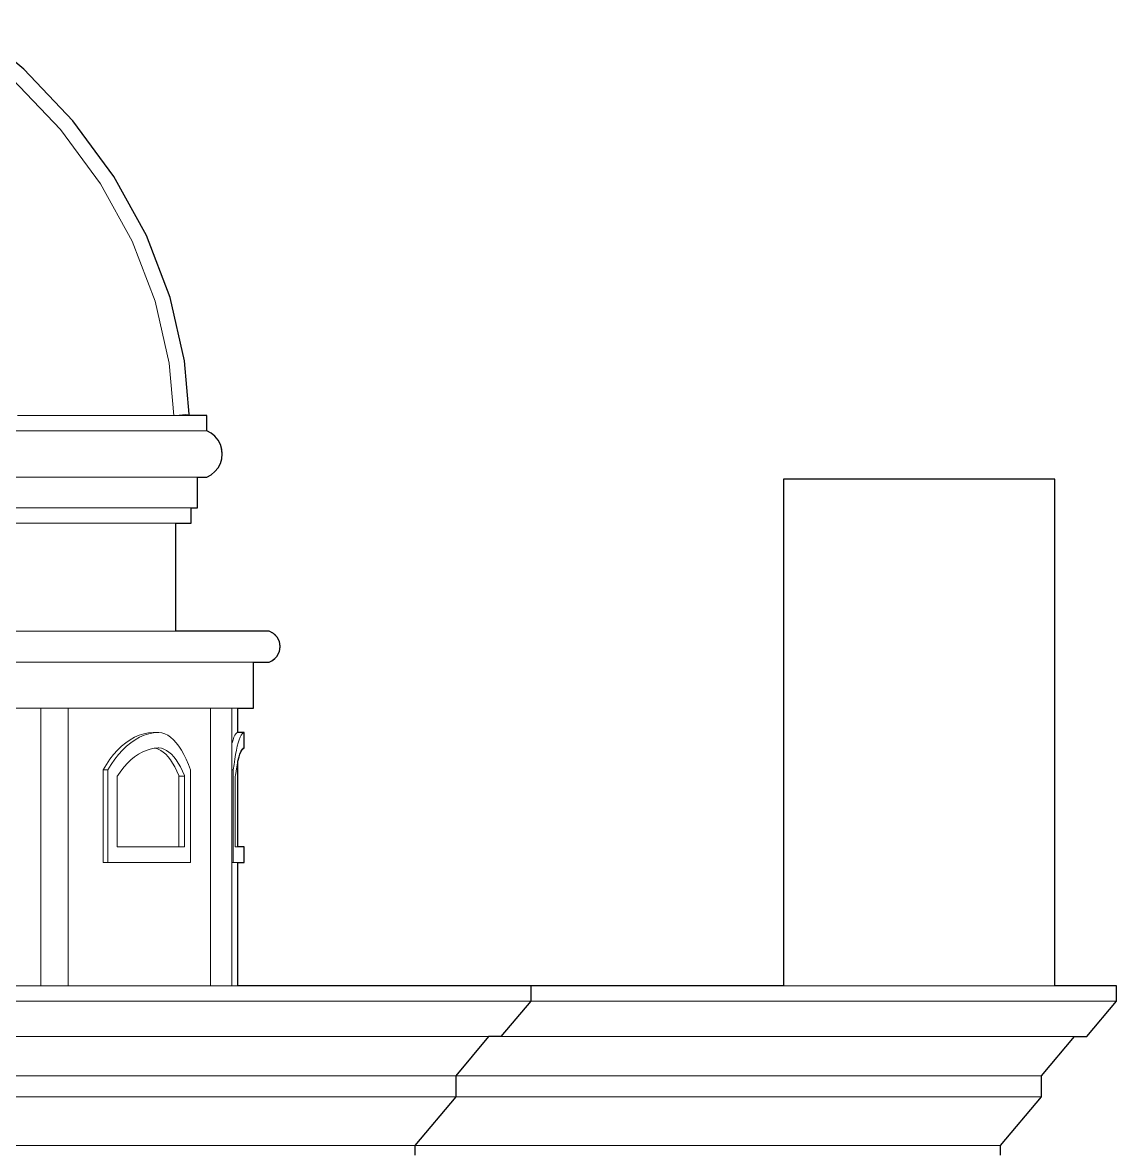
# Model space of a CAD drawing. Header units: millimetres. Extents: x -667 to -468, y -723 to -475.
# Drawn here: x -609.83 to -606.282, y -487.129 to -483.471 of the extents above; entities that cross this region are included whole.
import ezdxf

# ---------------------------------------------------------------- set-up
doc = ezdxf.new("R2010")
doc.units = ezdxf.units.MM
doc.layers.get('0').update_dxf_attribs({"lineweight": 9})
doc.layers.add('dinding', color=36, linetype='Continuous', lineweight=9)

msp = doc.modelspace()

# ---------------------------------------------------------------- linework, layer by layer
at = {"lineweight": 30}
for points in [[(-606.6577, -487.1449), (-606.6577, -487.1134), (-606.5248, -486.9549), (-606.5248, -486.8868), (-606.4183, -486.7599), (-606.3783, -486.7599), (-606.2818, -486.6449), (-606.2818, -486.5949), (-606.4818, -486.5949), (-606.4818, -484.9516), (-607.3618, -484.9516), (-607.3618, -486.5949), (-609.1313, -486.5949), (-609.1313, -486.1949), (-609.1115, -486.1949), (-609.1115, -486.1449), (-609.1313, -486.1449), (-609.1313, -485.866), (-609.1279, -485.8524), (-609.1252, -485.844), (-609.1212, -485.8342), (-609.117, -485.8273), (-609.1115, -485.8234), (-609.1115, -485.7732), (-609.1313, -485.7732), (-609.1313, -485.6949), (-609.0809, -485.6949), (-609.0809, -485.5449), (-609.0305, -485.5449), (-609.0195, -485.5398), (-609.0116, -485.534), (-609.0053, -485.527), (-608.9971, -485.5111), (-608.9942, -485.4949), (-608.9971, -485.4787), (-609.0042, -485.4641), (-609.016, -485.4527), (-609.0305, -485.4449), (-609.1696, -485.4449), (-609.3331, -485.4449), (-609.3331, -485.0949), (-609.2826, -485.0949), (-609.2826, -485.0449), (-609.2624, -485.0449), (-609.2624, -484.9449), (-609.2322, -484.9449), (-609.2182, -484.9374), (-609.2059, -484.9273), (-609.1958, -484.915), (-609.1884, -484.901), (-609.1837, -484.8858), (-609.1822, -484.8699), (-609.1846, -484.8513), (-609.1884, -484.8389), (-609.1958, -484.8249), (-609.2059, -484.8126), (-609.2182, -484.8025), (-609.2322, -484.7949), (-609.2322, -484.7449), (-609.2889, -484.7449), (-609.2892, -484.741), (-609.3047, -484.5682), (-609.3511, -484.3621), (-609.4279, -484.1616), (-609.5338, -483.9697), (-609.6671, -483.7891), (-609.8261, -483.6221), (-610.0085, -483.4708)], [(-608.1818, -486.5949), (-608.1818, -486.6449), (-608.2783, -486.7599), (-608.3183, -486.7599), (-608.4248, -486.8868), (-608.4248, -486.9549), (-608.5577, -487.1134), (-608.5577, -487.1449)]]:
    msp.add_lwpolyline(points, dxfattribs=at)
at = {"layer": 'dinding'}
for p, q in [((-609.8261, -483.6221), (-610.0085, -483.4708)), ((-609.6671, -483.7891), (-609.8261, -483.6221)), ((-609.7074, -483.8174), (-609.8627, -483.6542)), ((-609.5774, -483.9935), (-609.7074, -483.8174)), ((-609.5338, -483.9697), (-609.6671, -483.7891)), ((-609.4744, -484.1802), (-609.5774, -483.9935)), ((-609.4279, -484.1616), (-609.5338, -483.9697)), ((-609.3998, -484.3749), (-609.4744, -484.1802)), ((-609.3511, -484.3621), (-609.4279, -484.1616)), ((-609.3047, -484.5682), (-609.3511, -484.3621)), ((-609.3547, -484.5751), (-609.3998, -484.3749)), ((-609.3396, -484.7449), (-609.3546, -484.5761)), ((-609.2893, -484.741), (-609.3047, -484.5682)), ((-609.3396, -484.7449), (-609.8466, -484.7449)), ((-609.3396, -484.7449), (-609.3331, -484.7449)), ((-609.3331, -484.7449), (-609.2893, -484.741)), ((-609.2322, -484.7449), (-609.3331, -484.7449)), ((-609.2322, -484.7949), (-609.2322, -484.7449)), ((-609.2322, -484.7949), (-613.1313, -484.7949)), ((-609.2322, -484.7949), (-609.2182, -484.8025)), ((-609.2182, -484.8025), (-609.2059, -484.8126)), ((-609.2059, -484.8126), (-609.1958, -484.8249)), ((-609.1958, -484.8249), (-609.1884, -484.8389)), ((-609.1884, -484.8389), (-609.1837, -484.8541)), ((-609.1837, -484.8541), (-609.1822, -484.8699)), ((-609.1822, -484.8699), (-609.1837, -484.8858)), ((-609.1958, -484.915), (-609.2059, -484.9273)), ((-609.1884, -484.901), (-609.1958, -484.915)), ((-609.1837, -484.8858), (-609.1884, -484.901)), ((-609.2624, -484.9449), (-613.1011, -484.9449)), ((-609.2322, -484.9449), (-609.2624, -484.9449)), ((-609.2624, -484.9449), (-609.2624, -485.0449)), ((-609.2182, -484.9374), (-609.2322, -484.9449)), ((-609.2059, -484.9273), (-609.2182, -484.9374)), ((-606.4818, -484.9516), (-607.3618, -484.9516)), ((-607.3618, -486.5949), (-607.3618, -484.9516)), ((-606.4818, -486.5949), (-606.4818, -484.9516)), ((-613.0809, -485.0449), (-609.2826, -485.0449)), ((-609.2826, -485.0449), (-609.2826, -485.0949)), ((-609.2826, -485.0449), (-609.2624, -485.0449)), ((-613.0305, -485.0949), (-609.3331, -485.0949)), ((-609.3331, -485.0949), (-609.2826, -485.0949)), ((-609.3331, -485.0949), (-609.3331, -485.4449)), ((-609.3331, -485.4449), (-613.0305, -485.4449)), ((-609.0305, -485.4449), (-609.3331, -485.4449)), ((-609.0305, -485.4449), (-609.0204, -485.4494)), ((-609.0204, -485.4494), (-609.0116, -485.4559)), ((-609.0116, -485.4559), (-609.0042, -485.4641)), ((-609.0042, -485.4641), (-608.9988, -485.4736)), ((-608.9988, -485.4736), (-608.9954, -485.484)), ((-608.9954, -485.484), (-608.9942, -485.4949)), ((-608.9942, -485.4949), (-608.9954, -485.5058)), ((-609.0116, -485.534), (-609.0204, -485.5404)), ((-609.0042, -485.5258), (-609.0116, -485.534)), ((-608.9988, -485.5163), (-609.0042, -485.5258)), ((-608.9954, -485.5058), (-608.9988, -485.5163)), ((-609.0809, -485.5449), (-613.2826, -485.5449)), ((-609.0305, -485.5449), (-609.0809, -485.5449)), ((-609.0809, -485.5449), (-609.0809, -485.6949)), ((-609.0204, -485.5404), (-609.0305, -485.5449)), ((-610.6011, -485.6949), (-609.7712, -485.6949)), ((-609.7712, -486.5949), (-609.7712, -485.6949)), ((-609.6819, -485.6949), (-609.7712, -485.6949)), ((-609.6819, -486.5949), (-609.6819, -485.6949)), ((-609.6819, -485.6949), (-609.2202, -485.6949)), ((-609.2202, -486.5949), (-609.2202, -485.6949)), ((-609.1512, -485.6949), (-609.2202, -485.6949)), ((-609.1313, -485.6949), (-609.1512, -485.6949)), ((-609.1512, -485.8097), (-609.1512, -485.6949)), ((-609.1313, -485.6949), (-609.0809, -485.6949)), ((-609.1313, -485.7732), (-609.1313, -485.6949)), ((-609.4809, -485.7971), (-609.4664, -485.7891)), ((-609.4664, -485.7891), (-609.4516, -485.7826)), ((-609.465, -485.7971), (-609.4505, -485.7891)), ((-609.4516, -485.7826), (-609.4365, -485.7778)), ((-609.4505, -485.7891), (-609.4357, -485.7826)), ((-609.4365, -485.7778), (-609.4213, -485.7747)), ((-609.4357, -485.7826), (-609.4207, -485.7778)), ((-609.4213, -485.7747), (-609.406, -485.7732)), ((-609.4207, -485.7778), (-609.4055, -485.7747)), ((-609.406, -485.7732), (-609.3902, -485.7732)), ((-609.4055, -485.7747), (-609.3902, -485.7732)), ((-609.3902, -485.7732), (-609.3876, -485.7732)), ((-609.3779, -485.7747), (-609.3876, -485.7732)), ((-609.3684, -485.7778), (-609.3779, -485.7747)), ((-609.3589, -485.7826), (-609.3684, -485.7778)), ((-609.3496, -485.7891), (-609.3589, -485.7826)), ((-609.3405, -485.7971), (-609.3496, -485.7891)), ((-609.1474, -485.7971), (-609.1443, -485.7891)), ((-609.1443, -485.7891), (-609.1411, -485.7826)), ((-609.1411, -485.7826), (-609.1379, -485.7778)), ((-609.1379, -485.7778), (-609.1346, -485.7747)), ((-609.1346, -485.7747), (-609.1313, -485.7732)), ((-609.1313, -485.7732), (-609.1115, -485.7732)), ((-609.1276, -485.7971), (-609.1244, -485.7891)), ((-609.1244, -485.7891), (-609.1213, -485.7826)), ((-609.1213, -485.7826), (-609.118, -485.7778)), ((-609.118, -485.7778), (-609.1148, -485.7747)), ((-609.1148, -485.7747), (-609.1115, -485.7732)), ((-609.1115, -485.8234), (-609.1115, -485.7732)), ((-609.5347, -485.8447), (-609.522, -485.8306)), ((-609.522, -485.8306), (-609.5088, -485.8179)), ((-609.5188, -485.8447), (-609.5062, -485.8306)), ((-609.5088, -485.8179), (-609.4951, -485.8068)), ((-609.5062, -485.8306), (-609.4929, -485.8179)), ((-609.4951, -485.8068), (-609.4809, -485.7971)), ((-609.4929, -485.8179), (-609.4792, -485.8068)), ((-609.4792, -485.8068), (-609.465, -485.7971)), ((-609.4289, -485.8314), (-609.4159, -485.8273)), ((-609.4159, -485.8273), (-609.4027, -485.8245)), ((-609.4027, -485.8245), (-609.3999, -485.8243)), ((-609.3999, -485.8243), (-609.3902, -485.8234)), ((-609.3982, -485.8245), (-609.3999, -485.8243)), ((-609.3899, -485.8273), (-609.3982, -485.8245)), ((-609.3902, -485.8234), (-609.3876, -485.8234)), ((-609.3817, -485.8314), (-609.3899, -485.8273)), ((-609.3797, -485.8245), (-609.3876, -485.8234)), ((-609.3714, -485.8273), (-609.3797, -485.8245)), ((-609.3632, -485.8314), (-609.3714, -485.8273)), ((-609.3316, -485.8068), (-609.3405, -485.7971)), ((-609.323, -485.8179), (-609.3316, -485.8068)), ((-609.3146, -485.8306), (-609.323, -485.8179)), ((-609.3067, -485.8447), (-609.3146, -485.8306)), ((-609.1512, -485.8097), (-609.1504, -485.8068)), ((-609.1512, -485.8949), (-609.1512, -485.8097)), ((-609.1504, -485.8068), (-609.1474, -485.7971)), ((-609.1391, -485.8447), (-609.1364, -485.8306)), ((-609.1364, -485.8306), (-609.1335, -485.8179)), ((-609.1335, -485.8179), (-609.1306, -485.8068)), ((-609.1306, -485.8068), (-609.1276, -485.7971)), ((-609.1198, -485.8314), (-609.117, -485.8273)), ((-609.117, -485.8273), (-609.1142, -485.8245)), ((-609.1142, -485.8245), (-609.1115, -485.8234)), ((-609.5582, -485.8769), (-609.5468, -485.8602)), ((-609.5468, -485.8602), (-609.5347, -485.8447)), ((-609.5424, -485.8769), (-609.5309, -485.8602)), ((-609.5309, -485.8602), (-609.5188, -485.8447)), ((-609.4899, -485.873), (-609.4785, -485.862)), ((-609.4785, -485.862), (-609.4666, -485.8524)), ((-609.4666, -485.8524), (-609.4543, -485.844)), ((-609.4543, -485.844), (-609.4417, -485.837)), ((-609.4417, -485.837), (-609.4289, -485.8314)), ((-609.3736, -485.837), (-609.3817, -485.8314)), ((-609.3657, -485.844), (-609.3736, -485.837)), ((-609.358, -485.8524), (-609.3657, -485.844)), ((-609.3551, -485.837), (-609.3632, -485.8314)), ((-609.3505, -485.862), (-609.358, -485.8524)), ((-609.3472, -485.844), (-609.3551, -485.837)), ((-609.3433, -485.873), (-609.3505, -485.862)), ((-609.3395, -485.8524), (-609.3472, -485.844)), ((-609.332, -485.862), (-609.3395, -485.8524)), ((-609.3248, -485.873), (-609.332, -485.862)), ((-609.2991, -485.8602), (-609.3067, -485.8447)), ((-609.2919, -485.8769), (-609.2991, -485.8602)), ((-609.1441, -485.8769), (-609.1417, -485.8602)), ((-609.1417, -485.8602), (-609.1391, -485.8447)), ((-609.1329, -485.873), (-609.1313, -485.866)), ((-609.1313, -485.866), (-609.1304, -485.862)), ((-609.1313, -486.1449), (-609.1313, -485.866)), ((-609.1304, -485.862), (-609.1279, -485.8524)), ((-609.1279, -485.8524), (-609.1252, -485.844)), ((-609.1252, -485.844), (-609.1226, -485.837)), ((-609.1226, -485.837), (-609.1198, -485.8314)), ((-609.569, -485.8949), (-609.5582, -485.8769)), ((-609.569, -485.8949), (-609.5531, -485.8949)), ((-609.569, -486.1949), (-609.569, -485.8949)), ((-609.5531, -485.8949), (-609.5424, -485.8769)), ((-609.5531, -486.1949), (-609.5531, -485.8949)), ((-609.5213, -485.9132), (-609.5114, -485.8986)), ((-609.5114, -485.8986), (-609.5009, -485.8852)), ((-609.5009, -485.8852), (-609.4899, -485.873)), ((-609.3364, -485.8852), (-609.3433, -485.873)), ((-609.3298, -485.8986), (-609.3364, -485.8852)), ((-609.3236, -485.9132), (-609.3298, -485.8986)), ((-609.3179, -485.8852), (-609.3248, -485.873)), ((-609.3113, -485.8986), (-609.3179, -485.8852)), ((-609.3051, -485.9132), (-609.3113, -485.8986)), ((-609.2851, -485.8949), (-609.2919, -485.8769)), ((-609.2851, -486.1949), (-609.2851, -485.8949)), ((-609.1512, -485.8949), (-609.1464, -485.8949)), ((-609.1512, -486.1949), (-609.1512, -485.8949)), ((-609.1464, -485.8949), (-609.1441, -485.8769)), ((-609.1464, -486.1949), (-609.1464, -485.8949)), ((-609.1396, -485.9132), (-609.1375, -485.8986)), ((-609.1375, -485.8986), (-609.1352, -485.8852)), ((-609.1352, -485.8852), (-609.1329, -485.873)), ((-609.5226, -485.9154), (-609.5213, -485.9132)), ((-609.5226, -486.1449), (-609.5226, -485.9154)), ((-609.3228, -485.9154), (-609.3236, -485.9132)), ((-609.3228, -485.9154), (-609.3043, -485.9154)), ((-609.3228, -486.1449), (-609.3228, -485.9154)), ((-609.3043, -485.9154), (-609.3051, -485.9132)), ((-609.3043, -486.1449), (-609.3043, -485.9154)), ((-609.1399, -485.9154), (-609.1396, -485.9132)), ((-609.1399, -486.1449), (-609.1399, -485.9154)), ((-609.3902, -486.1449), (-609.5226, -486.1449)), ((-609.3876, -486.1449), (-609.3902, -486.1449)), ((-609.3228, -486.1449), (-609.3876, -486.1449)), ((-609.3228, -486.1449), (-609.3043, -486.1449)), ((-609.1399, -486.1449), (-609.1313, -486.1449)), ((-609.1313, -486.1449), (-609.1115, -486.1449)), ((-609.1115, -486.1949), (-609.1115, -486.1449)), ((-609.569, -486.1949), (-609.5531, -486.1949)), ((-609.3902, -486.1949), (-609.5531, -486.1949)), ((-609.3902, -486.1949), (-609.3876, -486.1949)), ((-609.2851, -486.1949), (-609.3876, -486.1949)), ((-609.1512, -486.1949), (-609.1464, -486.1949)), ((-609.1512, -486.5949), (-609.1512, -486.1949)), ((-609.1313, -486.1949), (-609.1464, -486.1949)), ((-609.1313, -486.5949), (-609.1313, -486.1949)), ((-609.1115, -486.1949), (-609.1313, -486.1949)), ((-610.6011, -486.5949), (-609.7712, -486.5949)), ((-609.7712, -486.5949), (-609.6819, -486.5949)), ((-609.6819, -486.5949), (-609.2202, -486.5949)), ((-609.2202, -486.5949), (-609.1512, -486.5949)), ((-609.1512, -486.5949), (-609.1313, -486.5949)), ((-608.2818, -486.5949), (-609.1313, -486.5949)), ((-608.2818, -486.5949), (-608.1818, -486.5949)), ((-608.1818, -486.6449), (-608.1818, -486.5949)), ((-608.1818, -486.5949), (-607.3618, -486.5949)), ((-607.3618, -486.5949), (-606.4818, -486.5949)), ((-606.4818, -486.5949), (-606.2818, -486.5949)), ((-606.2818, -486.6449), (-606.2818, -486.5949)), ((-620.9318, -486.6449), (-608.2818, -486.6449)), ((-608.2818, -486.6449), (-608.1818, -486.6449)), ((-608.1818, -486.6449), (-608.2783, -486.7599)), ((-606.2818, -486.6449), (-608.1818, -486.6449)), ((-606.2818, -486.6449), (-606.3783, -486.7599)), ((-608.3783, -486.7599), (-620.9318, -486.7599)), ((-608.3183, -486.7599), (-608.4248, -486.8868)), ((-608.3783, -486.7599), (-608.3183, -486.7599)), ((-608.3183, -486.7599), (-608.2783, -486.7599)), ((-608.2783, -486.7599), (-606.4183, -486.7599)), ((-606.4183, -486.7599), (-606.5248, -486.8868)), ((-606.4183, -486.7599), (-606.3783, -486.7599)), ((-620.9318, -486.8868), (-608.4248, -486.8868)), ((-608.4248, -486.8868), (-608.4248, -486.9549)), ((-608.4248, -486.8868), (-606.5248, -486.8868)), ((-606.5248, -486.8868), (-606.5248, -486.9549)), ((-620.9318, -486.9549), (-608.4248, -486.9549)), ((-608.4248, -486.9549), (-608.5577, -487.1134)), ((-608.4248, -486.9549), (-606.5248, -486.9549)), ((-606.5248, -486.9549), (-606.6577, -487.1134)), ((-620.9318, -487.1134), (-608.5577, -487.1134)), ((-608.5577, -487.1134), (-608.5577, -487.1449)), ((-606.6577, -487.1134), (-608.5577, -487.1134)), ((-606.6577, -487.1134), (-606.6577, -487.1449))]:
    msp.add_line(p, q, dxfattribs=at)

doc.saveas('drawing.dxf')
